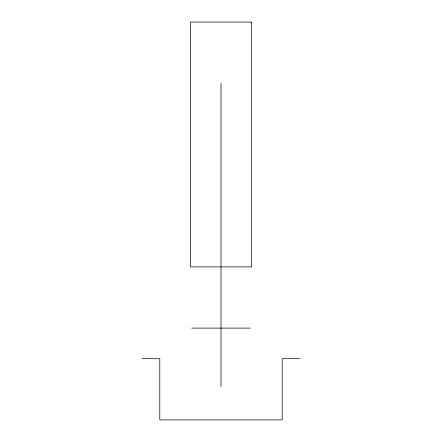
<?xml version="1.0" encoding="UTF-8"?>
<svg xmlns="http://www.w3.org/2000/svg" width="442" height="442" viewBox="0 0 442 442"><rect width="100%" height="100%" fill="white"/><g stroke="black" fill="none" stroke-linecap="round" stroke-linejoin="round"><path stroke-width="0.66" d="M191.673 328.102L250.327 328.102M141.948 358.7L159.8 358.7L159.8 419.9L282.2 419.9L282.2 358.7L300.052 358.7M221 83.3L221 386.75M251.597 22.1L190.403 22.1L190.403 266.902L251.597 266.902L251.597 22.1"/></g></svg>
